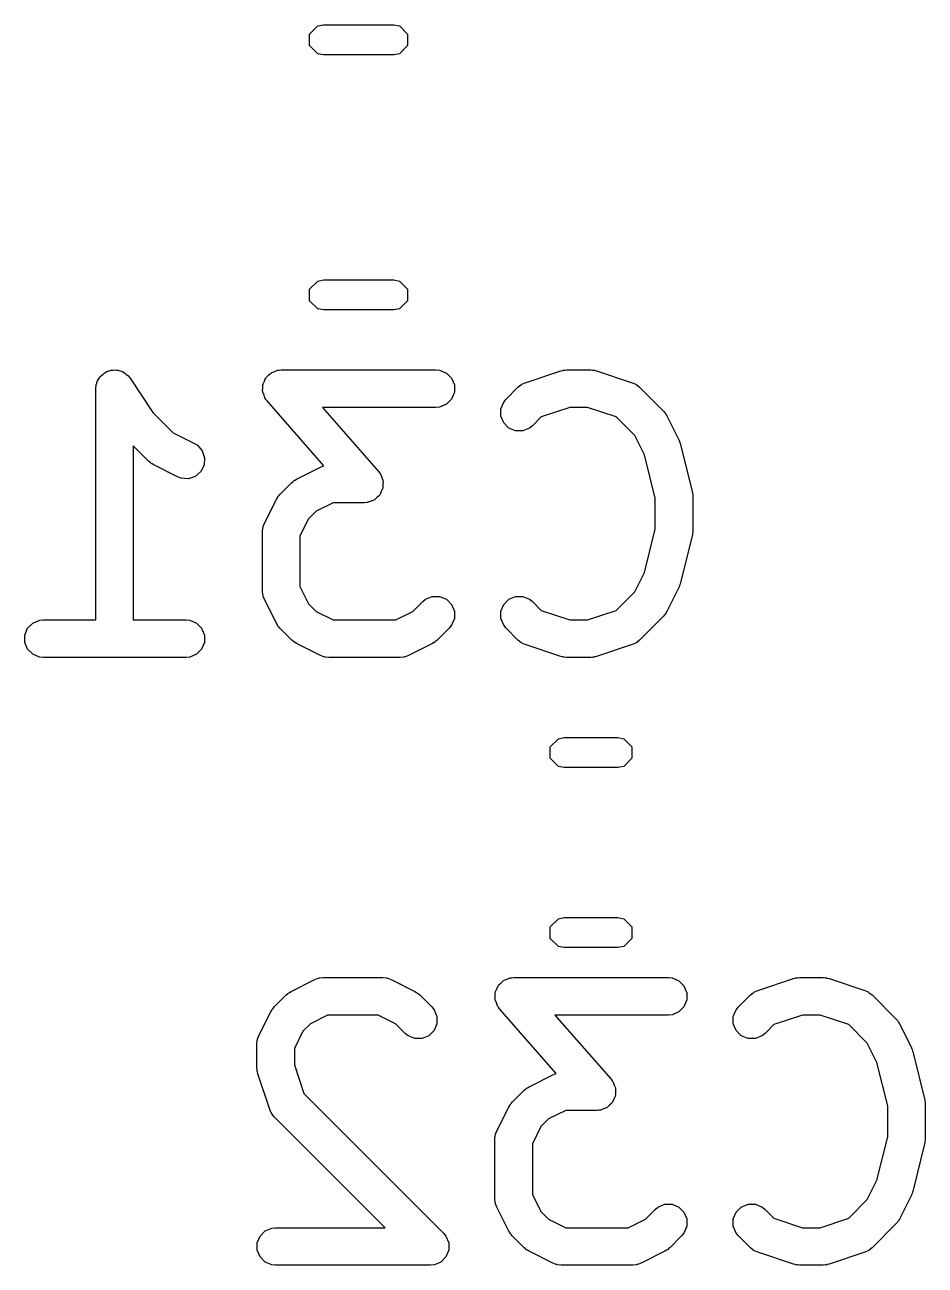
# Model space of a CAD drawing. Extents: x 3.99 to 8.09, y -5.39 to -1.7.
# Drawn here: x 7.0596 to 7.2015, y -2.3657 to -2.1705 of the extents above; entities that cross this region are included whole.
import ezdxf

# ---------------------------------------------------------------- set-up
doc = ezdxf.new("R2010")
doc.units = 0
doc.header["$MEASUREMENT"] = 0
doc.layers.add('BLACK', color=7, linetype='CONTINUOUS')

msp = doc.modelspace()

# ---------------------------------------------------------------- linework, layer by layer
at = {"layer": 'BLACK', "linetype": 'CONTINUOUS'}
for p, q in [((7.10449, -2.17193), (7.10577, -2.17065)), ((7.10577, -2.17065), (7.10667, -2.17047)), ((7.10667, -2.17047), (7.11774, -2.17047)), ((7.11774, -2.17047), (7.11864, -2.17065)), ((7.11864, -2.17065), (7.11992, -2.17193)), ((7.10449, -2.17374), (7.10449, -2.17193)), ((7.11992, -2.17193), (7.11992, -2.17374)), ((7.10577, -2.17502), (7.10449, -2.17374)), ((7.10667, -2.1752), (7.10577, -2.17502)), ((7.11774, -2.1752), (7.10667, -2.1752)), ((7.11864, -2.17502), (7.11774, -2.1752)), ((7.11992, -2.17374), (7.11864, -2.17502)), ((7.10449, -2.21209), (7.10577, -2.21081)), ((7.10449, -2.2139), (7.10449, -2.21209)), ((7.10577, -2.21081), (7.10667, -2.21063)), ((7.10667, -2.21063), (7.11774, -2.21063)), ((7.11774, -2.21063), (7.11864, -2.21081)), ((7.11864, -2.21081), (7.11992, -2.21209)), ((7.11992, -2.21209), (7.11992, -2.2139)), ((7.10577, -2.21517), (7.10449, -2.2139)), ((7.11992, -2.2139), (7.11864, -2.21517)), ((7.10667, -2.21535), (7.10577, -2.21517)), ((7.11774, -2.21535), (7.10667, -2.21535)), ((7.11864, -2.21517), (7.11774, -2.21535)), ((7.07132, -2.22611), (7.07152, -2.2259)), ((7.07152, -2.2259), (7.07169, -2.22566)), ((7.07169, -2.22566), (7.07193, -2.2255)), ((7.07193, -2.2255), (7.07213, -2.22529)), ((7.07213, -2.22529), (7.0724, -2.22518)), ((7.0724, -2.22518), (7.07264, -2.22502)), ((7.07264, -2.22502), (7.07293, -2.22496)), ((7.07293, -2.22496), (7.0732, -2.22485)), ((7.0732, -2.22485), (7.07349, -2.22485)), ((7.07349, -2.22485), (7.07378, -2.2248)), ((7.07378, -2.2248), (7.07406, -2.22485)), ((7.07406, -2.22485), (7.07435, -2.22485)), ((7.07435, -2.22485), (7.07462, -2.22496)), ((7.07462, -2.22496), (7.0749, -2.22502)), ((7.0749, -2.22502), (7.07515, -2.22518)), ((7.07515, -2.22518), (7.07541, -2.22529)), ((7.07541, -2.22529), (7.07562, -2.2255)), ((7.07562, -2.2255), (7.07586, -2.22566)), ((7.07586, -2.22566), (7.07623, -2.22611)), ((7.09756, -2.22611), (7.09763, -2.22604)), ((7.09763, -2.22604), (7.09768, -2.22595)), ((7.09768, -2.22595), (7.09804, -2.22563)), ((7.09804, -2.22563), (7.09838, -2.22529)), ((7.09838, -2.22529), (7.09847, -2.22526)), ((7.09847, -2.22526), (7.09855, -2.22519)), ((7.09855, -2.22519), (7.099, -2.22504)), ((7.099, -2.22504), (7.09944, -2.22485)), ((7.09944, -2.22485), (7.09958, -2.22484)), ((7.09958, -2.22484), (7.09964, -2.22482)), ((7.09964, -2.22482), (7.09971, -2.22483)), ((7.09971, -2.22483), (7.10002, -2.2248)), ((7.10002, -2.2248), (7.12439, -2.2248)), ((7.12439, -2.2248), (7.12497, -2.22485)), ((7.12497, -2.22485), (7.12603, -2.22529)), ((7.12603, -2.22529), (7.12685, -2.22611)), ((7.13846, -2.22682), (7.14408, -2.22495)), ((7.14408, -2.22495), (7.14436, -2.22488)), ((7.14436, -2.22488), (7.14444, -2.22485)), ((7.14444, -2.22485), (7.14454, -2.22484)), ((7.14454, -2.22484), (7.14464, -2.22482)), ((7.14464, -2.22482), (7.14472, -2.22482)), ((7.14472, -2.22482), (7.14501, -2.2248)), ((7.14501, -2.2248), (7.14876, -2.2248)), ((7.14876, -2.2248), (7.14905, -2.22482)), ((7.14905, -2.22482), (7.14913, -2.22482)), ((7.14913, -2.22482), (7.14923, -2.22484)), ((7.14923, -2.22484), (7.14934, -2.22485)), ((7.14934, -2.22485), (7.14941, -2.22488)), ((7.14941, -2.22488), (7.1497, -2.22495)), ((7.1497, -2.22495), (7.15532, -2.22682)), ((7.07082, -2.22774), (7.07088, -2.22717)), ((7.07082, -2.22775), (7.07082, -2.22774)), ((7.07082, -2.26417), (7.07082, -2.22775)), ((7.07082, -2.22775), (7.07082, -2.22775)), ((7.07082, -2.22775), (7.07082, -2.22775)), ((7.07088, -2.22717), (7.07099, -2.2269)), ((7.07099, -2.2269), (7.07105, -2.22662)), ((7.07105, -2.22662), (7.07121, -2.22638)), ((7.07121, -2.22638), (7.07132, -2.22611)), ((7.07623, -2.22611), (7.07623, -2.22611)), ((7.07623, -2.22611), (7.07623, -2.22611)), ((7.07623, -2.22611), (7.07623, -2.22611)), ((7.07623, -2.22611), (7.07982, -2.23149)), ((7.09709, -2.22813), (7.09712, -2.22765)), ((7.09712, -2.22717), (7.09716, -2.22708)), ((7.09712, -2.22765), (7.09712, -2.22717)), ((7.09716, -2.22708), (7.09717, -2.22698)), ((7.09717, -2.22698), (7.09738, -2.22655)), ((7.09738, -2.22655), (7.09756, -2.22611)), ((7.12685, -2.22611), (7.12729, -2.22717)), ((7.12729, -2.22717), (7.12729, -2.22832)), ((7.13543, -2.22941), (7.1373, -2.22754)), ((7.1373, -2.22754), (7.13775, -2.22717)), ((7.13775, -2.22717), (7.13785, -2.22713)), ((7.13785, -2.22713), (7.13793, -2.22706)), ((7.13793, -2.22706), (7.13846, -2.22682)), ((7.15532, -2.22682), (7.15585, -2.22706)), ((7.15585, -2.22706), (7.15593, -2.22713)), ((7.15593, -2.22713), (7.15603, -2.22717)), ((7.15603, -2.22717), (7.15647, -2.22754)), ((7.15647, -2.22754), (7.16022, -2.23129)), ((7.09712, -2.22823), (7.09709, -2.22813)), ((7.09712, -2.22832), (7.09712, -2.22823)), ((7.09731, -2.22877), (7.09712, -2.22832)), ((7.09746, -2.22922), (7.09731, -2.22877)), ((7.09754, -2.22934), (7.09746, -2.22922)), ((7.09756, -2.22939), (7.09754, -2.22934)), ((7.09762, -2.22944), (7.09756, -2.22939)), ((7.0978, -2.22969), (7.09762, -2.22944)), ((7.10673, -2.2399), (7.0978, -2.22969)), ((7.12685, -2.22939), (7.12603, -2.2302)), ((7.12729, -2.22832), (7.12685, -2.22939)), ((7.13462, -2.23092), (7.13506, -2.22986)), ((7.13506, -2.22986), (7.13543, -2.22941)), ((7.07982, -2.23149), (7.08302, -2.2347)), ((7.12439, -2.2307), (7.10653, -2.2307)), ((7.10653, -2.2307), (7.11536, -2.2408)), ((7.12497, -2.23064), (7.12439, -2.2307)), ((7.12603, -2.2302), (7.12497, -2.23064)), ((7.13462, -2.23207), (7.13462, -2.23092)), ((7.14549, -2.2307), (7.14098, -2.2322)), ((7.14828, -2.2307), (7.14549, -2.2307)), ((7.15279, -2.2322), (7.14828, -2.2307)), ((7.16022, -2.23129), (7.16041, -2.23151)), ((7.16041, -2.23151), (7.16047, -2.23156)), ((7.16047, -2.23156), (7.16052, -2.23165)), ((7.16052, -2.23165), (7.16059, -2.23173)), ((7.16059, -2.23173), (7.16062, -2.2318)), ((7.16062, -2.2318), (7.16078, -2.23205)), ((7.13506, -2.23314), (7.13462, -2.23207)), ((7.13587, -2.23395), (7.13506, -2.23314)), ((7.1396, -2.23359), (7.13915, -2.23395)), ((7.14098, -2.2322), (7.1396, -2.23359)), ((7.15571, -2.23512), (7.15279, -2.2322)), ((7.16078, -2.23205), (7.16265, -2.2358)), ((7.08302, -2.2347), (7.08634, -2.23636)), ((7.13694, -2.23439), (7.13587, -2.23395)), ((7.13809, -2.23439), (7.13694, -2.23439)), ((7.13915, -2.23395), (7.13809, -2.23439)), ((7.15723, -2.23815), (7.15571, -2.23512)), ((7.16265, -2.2358), (7.16267, -2.23584)), ((7.07918, -2.23921), (7.07672, -2.23675)), ((7.07672, -2.23675), (7.07672, -2.26417)), ((7.08634, -2.23636), (7.08683, -2.23666)), ((7.08683, -2.23666), (7.08759, -2.23754)), ((7.08759, -2.23754), (7.08795, -2.23863)), ((7.16267, -2.23584), (7.16268, -2.23586)), ((7.16268, -2.23586), (7.16277, -2.2361)), ((7.16277, -2.2361), (7.16286, -2.23634)), ((7.16286, -2.23634), (7.16286, -2.23636)), ((7.16286, -2.23636), (7.16288, -2.23641)), ((7.16288, -2.23641), (7.16475, -2.24391)), ((7.07941, -2.2394), (7.07918, -2.23921)), ((7.07946, -2.23946), (7.07941, -2.2394)), ((7.07955, -2.23951), (7.07946, -2.23946)), ((7.07963, -2.23958), (7.07955, -2.23951)), ((7.0797, -2.23961), (7.07963, -2.23958)), ((7.07995, -2.23976), (7.0797, -2.23961)), ((7.08795, -2.23863), (7.08787, -2.23978)), ((7.15893, -2.24499), (7.15723, -2.23815)), ((7.0837, -2.24164), (7.07995, -2.23976)), ((7.08424, -2.24185), (7.0837, -2.24164)), ((7.08648, -2.24156), (7.08539, -2.24193)), ((7.08735, -2.24081), (7.08648, -2.24156)), ((7.08787, -2.23978), (7.08735, -2.24081)), ((7.10245, -2.24198), (7.1062, -2.24011)), ((7.1062, -2.24011), (7.10673, -2.2399)), ((7.11536, -2.2408), (7.11554, -2.24105)), ((7.11554, -2.24105), (7.1156, -2.24111)), ((7.1156, -2.24111), (7.11562, -2.24116)), ((7.11562, -2.24116), (7.1157, -2.24127)), ((7.1157, -2.24127), (7.11585, -2.24173)), ((7.08539, -2.24193), (7.08424, -2.24185)), ((7.09981, -2.24441), (7.10168, -2.24253)), ((7.10168, -2.24253), (7.10191, -2.24235)), ((7.10191, -2.24235), (7.10196, -2.24229)), ((7.10196, -2.24229), (7.10205, -2.24223)), ((7.10205, -2.24223), (7.10213, -2.24217)), ((7.10213, -2.24217), (7.1022, -2.24214)), ((7.1022, -2.24214), (7.10245, -2.24198)), ((7.11599, -2.24351), (7.11578, -2.24394)), ((7.11585, -2.24173), (7.11604, -2.24217)), ((7.116, -2.24341), (7.11599, -2.24351)), ((7.11604, -2.24332), (7.116, -2.24341)), ((7.11604, -2.24217), (7.11604, -2.24227)), ((7.11604, -2.24227), (7.11607, -2.24236)), ((7.11607, -2.24236), (7.11604, -2.24284)), ((7.11604, -2.24284), (7.11604, -2.24332)), ((7.09738, -2.24893), (7.09925, -2.24518)), ((7.09925, -2.24518), (7.09941, -2.24493)), ((7.09941, -2.24493), (7.09944, -2.24486)), ((7.09944, -2.24486), (7.0995, -2.24477)), ((7.0995, -2.24477), (7.09956, -2.24469)), ((7.09956, -2.24469), (7.09962, -2.24463)), ((7.09962, -2.24463), (7.09981, -2.24441)), ((7.11416, -2.24546), (7.11372, -2.24564)), ((7.11462, -2.24531), (7.11416, -2.24546)), ((7.11469, -2.24524), (7.11462, -2.24531)), ((7.11478, -2.2452), (7.11469, -2.24524)), ((7.11512, -2.24486), (7.11478, -2.2452)), ((7.11548, -2.24455), (7.11512, -2.24486)), ((7.11553, -2.24446), (7.11548, -2.24455)), ((7.1156, -2.24439), (7.11553, -2.24446)), ((7.11578, -2.24394), (7.1156, -2.24439)), ((7.15893, -2.24988), (7.15893, -2.24499)), ((7.16475, -2.24391), (7.16477, -2.24401)), ((7.16477, -2.24401), (7.16478, -2.24405)), ((7.16478, -2.24405), (7.1648, -2.24426)), ((7.1648, -2.24426), (7.16484, -2.24448)), ((7.16484, -2.24448), (7.16483, -2.24452)), ((7.16483, -2.24452), (7.16484, -2.24462)), ((7.16484, -2.24462), (7.16484, -2.25025)), ((7.10552, -2.24705), (7.10432, -2.24825)), ((7.10821, -2.2457), (7.10552, -2.24705)), ((7.11314, -2.2457), (7.10821, -2.2457)), ((7.11345, -2.24567), (7.11314, -2.2457)), ((7.11352, -2.24567), (7.11345, -2.24567)), ((7.11358, -2.24566), (7.11352, -2.24567)), ((7.11372, -2.24564), (7.11358, -2.24566)), ((7.09716, -2.24957), (7.09717, -2.24947)), ((7.09717, -2.24947), (7.09738, -2.24893)), ((7.10432, -2.24825), (7.10297, -2.25094)), ((7.09707, -2.25025), (7.09712, -2.24967)), ((7.09707, -2.25962), (7.09707, -2.25025)), ((7.09712, -2.24967), (7.09716, -2.24957)), ((7.10297, -2.25094), (7.10297, -2.25892)), ((7.15723, -2.25671), (7.15893, -2.24988)), ((7.16475, -2.25096), (7.16288, -2.25846)), ((7.16477, -2.25086), (7.16475, -2.25096)), ((7.16478, -2.25082), (7.16477, -2.25086)), ((7.1648, -2.2506), (7.16478, -2.25082)), ((7.16484, -2.25039), (7.1648, -2.2506)), ((7.16484, -2.25025), (7.16483, -2.25035)), ((7.16483, -2.25035), (7.16484, -2.25039)), ((7.15571, -2.25975), (7.15723, -2.25671)), ((7.10297, -2.25892), (7.10432, -2.26162)), ((7.16265, -2.25907), (7.16078, -2.26282)), ((7.16267, -2.25902), (7.16265, -2.25907)), ((7.16268, -2.25901), (7.16267, -2.25902)), ((7.16277, -2.25876), (7.16268, -2.25901)), ((7.16286, -2.25852), (7.16277, -2.25876)), ((7.16288, -2.25846), (7.16286, -2.2585)), ((7.16286, -2.2585), (7.16286, -2.25852)), ((7.09712, -2.2602), (7.09707, -2.25962)), ((7.09716, -2.26029), (7.09712, -2.2602)), ((7.09717, -2.2604), (7.09716, -2.26029)), ((7.09738, -2.26094), (7.09717, -2.2604)), ((7.09925, -2.26469), (7.09738, -2.26094)), ((7.1223, -2.26128), (7.12275, -2.26091)), ((7.12275, -2.26091), (7.12381, -2.26047)), ((7.12381, -2.26047), (7.12497, -2.26047)), ((7.12497, -2.26047), (7.12603, -2.26091)), ((7.12603, -2.26091), (7.12685, -2.26173)), ((7.13506, -2.26173), (7.13587, -2.26091)), ((7.13587, -2.26091), (7.13694, -2.26047)), ((7.13694, -2.26047), (7.13809, -2.26047)), ((7.13809, -2.26047), (7.13915, -2.26091)), ((7.13915, -2.26091), (7.1396, -2.26128)), ((7.15279, -2.26266), (7.15571, -2.25975)), ((7.10432, -2.26162), (7.10552, -2.26282)), ((7.10552, -2.26282), (7.10821, -2.26417)), ((7.11807, -2.26417), (7.12077, -2.26282)), ((7.12077, -2.26282), (7.1223, -2.26128)), ((7.12685, -2.26173), (7.12729, -2.26279)), ((7.12729, -2.26279), (7.12729, -2.26395)), ((7.13462, -2.26279), (7.13506, -2.26173)), ((7.13462, -2.26395), (7.13462, -2.26279)), ((7.1396, -2.26128), (7.14098, -2.26266)), ((7.14098, -2.26266), (7.14549, -2.26417)), ((7.14828, -2.26417), (7.15279, -2.26266)), ((7.16059, -2.26313), (7.16052, -2.26322)), ((7.16062, -2.26306), (7.16059, -2.26313)), ((7.16078, -2.26282), (7.16062, -2.26306)), ((7.06007, -2.26548), (7.06088, -2.26466)), ((7.06088, -2.26466), (7.06195, -2.26422)), ((7.06195, -2.26422), (7.06252, -2.26417)), ((7.06252, -2.26417), (7.07082, -2.26417)), ((7.07672, -2.26417), (7.08502, -2.26417)), ((7.08502, -2.26417), (7.0856, -2.26422)), ((7.0856, -2.26422), (7.08666, -2.26466)), ((7.08666, -2.26466), (7.08748, -2.26548)), ((7.09941, -2.26494), (7.09925, -2.26469)), ((7.09944, -2.26501), (7.09941, -2.26494)), ((7.0995, -2.26509), (7.09944, -2.26501)), ((7.09956, -2.26518), (7.0995, -2.26509)), ((7.10821, -2.26417), (7.11807, -2.26417)), ((7.12685, -2.26501), (7.12648, -2.26546)), ((7.12729, -2.26395), (7.12685, -2.26501)), ((7.13506, -2.26501), (7.13462, -2.26395)), ((7.13543, -2.26546), (7.13506, -2.26501)), ((7.14549, -2.26417), (7.14828, -2.26417)), ((7.16022, -2.26358), (7.15647, -2.26733)), ((7.16041, -2.26336), (7.16022, -2.26358)), ((7.16047, -2.2633), (7.16041, -2.26336)), ((7.16052, -2.26322), (7.16047, -2.2633)), ((7.05963, -2.26654), (7.06007, -2.26548)), ((7.05963, -2.26769), (7.05963, -2.26654)), ((7.08748, -2.26548), (7.08792, -2.26654)), ((7.08792, -2.26654), (7.08792, -2.26769)), ((7.09962, -2.26523), (7.09956, -2.26518)), ((7.09981, -2.26546), (7.09962, -2.26523)), ((7.10168, -2.26733), (7.09981, -2.26546)), ((7.12648, -2.26546), (7.1246, -2.26733)), ((7.1373, -2.26733), (7.13543, -2.26546)), ((7.06007, -2.26876), (7.05963, -2.26769)), ((7.06088, -2.26957), (7.06007, -2.26876)), ((7.08748, -2.26876), (7.08666, -2.26957)), ((7.08792, -2.26769), (7.08748, -2.26876)), ((7.10191, -2.26752), (7.10168, -2.26733)), ((7.10196, -2.26758), (7.10191, -2.26752)), ((7.10205, -2.26763), (7.10196, -2.26758)), ((7.10213, -2.2677), (7.10205, -2.26763)), ((7.1022, -2.26773), (7.10213, -2.2677)), ((7.10245, -2.26789), (7.1022, -2.26773)), ((7.1062, -2.26976), (7.10245, -2.26789)), ((7.12384, -2.26789), (7.12009, -2.26976)), ((7.12408, -2.26773), (7.12384, -2.26789)), ((7.12416, -2.2677), (7.12408, -2.26773)), ((7.12424, -2.26763), (7.12416, -2.2677)), ((7.12433, -2.26758), (7.12424, -2.26763)), ((7.12438, -2.26752), (7.12433, -2.26758)), ((7.1246, -2.26733), (7.12438, -2.26752)), ((7.13775, -2.2677), (7.1373, -2.26733)), ((7.13785, -2.26774), (7.13775, -2.2677)), ((7.13793, -2.26781), (7.13785, -2.26774)), ((7.13846, -2.26805), (7.13793, -2.26781)), ((7.14408, -2.26992), (7.13846, -2.26805)), ((7.15532, -2.26805), (7.1497, -2.26992)), ((7.15585, -2.26781), (7.15532, -2.26805)), ((7.15593, -2.26774), (7.15585, -2.26781)), ((7.15603, -2.2677), (7.15593, -2.26774)), ((7.15647, -2.26733), (7.15603, -2.2677)), ((7.06195, -2.27001), (7.06088, -2.26957)), ((7.06252, -2.27007), (7.06195, -2.27001)), ((7.08502, -2.27007), (7.06252, -2.27007)), ((7.0856, -2.27001), (7.08502, -2.27007)), ((7.08666, -2.26957), (7.0856, -2.27001)), ((7.10674, -2.26997), (7.1062, -2.26976)), ((7.10684, -2.26997), (7.10674, -2.26997)), ((7.10694, -2.27001), (7.10684, -2.26997)), ((7.10752, -2.27007), (7.10694, -2.27001)), ((7.11877, -2.27007), (7.10752, -2.27007)), ((7.11934, -2.27001), (7.11877, -2.27007)), ((7.11944, -2.26997), (7.11934, -2.27001)), ((7.11955, -2.26997), (7.11944, -2.26997)), ((7.12009, -2.26976), (7.11955, -2.26997)), ((7.14436, -2.26999), (7.14408, -2.26992)), ((7.14444, -2.27001), (7.14436, -2.26999)), ((7.14454, -2.27003), (7.14444, -2.27001)), ((7.14464, -2.27005), (7.14454, -2.27003)), ((7.14472, -2.27004), (7.14464, -2.27005)), ((7.14501, -2.27007), (7.14472, -2.27004)), ((7.14876, -2.27007), (7.14501, -2.27007)), ((7.14905, -2.27004), (7.14876, -2.27007)), ((7.14913, -2.27005), (7.14905, -2.27004)), ((7.14923, -2.27003), (7.14913, -2.27005)), ((7.14934, -2.27001), (7.14923, -2.27003)), ((7.14941, -2.26999), (7.14934, -2.27001)), ((7.1497, -2.26992), (7.14941, -2.26999)), ((7.14367, -2.28286), (7.14457, -2.28268)), ((7.14457, -2.28268), (7.15306, -2.28268)), ((7.15306, -2.28268), (7.15397, -2.28286)), ((7.14239, -2.28414), (7.14367, -2.28286)), ((7.14239, -2.28594), (7.14239, -2.28414)), ((7.15397, -2.28286), (7.15525, -2.28414)), ((7.15525, -2.28414), (7.15525, -2.28594)), ((7.14367, -2.28722), (7.14239, -2.28594)), ((7.15525, -2.28594), (7.15397, -2.28722)), ((7.14457, -2.2874), (7.14367, -2.28722)), ((7.15306, -2.2874), (7.14457, -2.2874)), ((7.15397, -2.28722), (7.15306, -2.2874)), ((7.14239, -2.31248), (7.14367, -2.3112)), ((7.14367, -2.3112), (7.14457, -2.31102)), ((7.14457, -2.31102), (7.15306, -2.31102)), ((7.15306, -2.31102), (7.15397, -2.3112)), ((7.15397, -2.3112), (7.15525, -2.31248)), ((7.14239, -2.31429), (7.14239, -2.31248)), ((7.15525, -2.31248), (7.15525, -2.31429)), ((7.14367, -2.31557), (7.14239, -2.31429)), ((7.14457, -2.31575), (7.14367, -2.31557)), ((7.15306, -2.31575), (7.14457, -2.31575)), ((7.15397, -2.31557), (7.15306, -2.31575)), ((7.15525, -2.31429), (7.15397, -2.31557)), ((7.10157, -2.32265), (7.10532, -2.32078)), ((7.10532, -2.32078), (7.10586, -2.32057)), ((7.10586, -2.32057), (7.10596, -2.32056)), ((7.10596, -2.32056), (7.10606, -2.32052)), ((7.10606, -2.32052), (7.10664, -2.32047)), ((7.10664, -2.32047), (7.11601, -2.32047)), ((7.11601, -2.32047), (7.11659, -2.32052)), ((7.11659, -2.32052), (7.11668, -2.32056)), ((7.11668, -2.32056), (7.11679, -2.32057)), ((7.11679, -2.32057), (7.11733, -2.32078)), ((7.11733, -2.32078), (7.12108, -2.32265)), ((7.13418, -2.32178), (7.13425, -2.32171)), ((7.13425, -2.32171), (7.13429, -2.32162)), ((7.13429, -2.32162), (7.13465, -2.3213)), ((7.13465, -2.3213), (7.13499, -2.32096)), ((7.13499, -2.32096), (7.13508, -2.32092)), ((7.13508, -2.32092), (7.13516, -2.32086)), ((7.13516, -2.32086), (7.13561, -2.32071)), ((7.13561, -2.32071), (7.13606, -2.32052)), ((7.13606, -2.32052), (7.1362, -2.32051)), ((7.1362, -2.32051), (7.13625, -2.32049)), ((7.13625, -2.32049), (7.13633, -2.3205)), ((7.13633, -2.3205), (7.13663, -2.32047)), ((7.13663, -2.32047), (7.161, -2.32047)), ((7.161, -2.32047), (7.16158, -2.32052)), ((7.16158, -2.32052), (7.16265, -2.32096)), ((7.16265, -2.32096), (7.16346, -2.32178)), ((7.17507, -2.32249), (7.18069, -2.32062)), ((7.18069, -2.32062), (7.18098, -2.32055)), ((7.18098, -2.32055), (7.18105, -2.32052)), ((7.18105, -2.32052), (7.18116, -2.32051)), ((7.18116, -2.32051), (7.18126, -2.32049)), ((7.18126, -2.32049), (7.18134, -2.32049)), ((7.18134, -2.32049), (7.18163, -2.32047)), ((7.18163, -2.32047), (7.18538, -2.32047)), ((7.18538, -2.32047), (7.18567, -2.32049)), ((7.18567, -2.32049), (7.18575, -2.32049)), ((7.18575, -2.32049), (7.18585, -2.32051)), ((7.18585, -2.32051), (7.18595, -2.32052)), ((7.18595, -2.32052), (7.18602, -2.32055)), ((7.18602, -2.32055), (7.18631, -2.32062)), ((7.18631, -2.32062), (7.19193, -2.32249)), ((7.09892, -2.32508), (7.1008, -2.3232)), ((7.1008, -2.3232), (7.10103, -2.32302)), ((7.10103, -2.32302), (7.10108, -2.32296)), ((7.10108, -2.32296), (7.10117, -2.3229)), ((7.10117, -2.3229), (7.10125, -2.32284)), ((7.10125, -2.32284), (7.10132, -2.32281)), ((7.10132, -2.32281), (7.10157, -2.32265)), ((7.12108, -2.32265), (7.12133, -2.32281)), ((7.12133, -2.32281), (7.1214, -2.32284)), ((7.1214, -2.32284), (7.12148, -2.3229)), ((7.12148, -2.3229), (7.12157, -2.32296)), ((7.12157, -2.32296), (7.12162, -2.32302)), ((7.12162, -2.32302), (7.12185, -2.3232)), ((7.12185, -2.3232), (7.12372, -2.32508)), ((7.1337, -2.3238), (7.13374, -2.32332)), ((7.13374, -2.32284), (7.13377, -2.32275)), ((7.13374, -2.32332), (7.13374, -2.32284)), ((7.13377, -2.32275), (7.13378, -2.32265)), ((7.13378, -2.32265), (7.13399, -2.32222)), ((7.13399, -2.32222), (7.13418, -2.32178)), ((7.16346, -2.32178), (7.1639, -2.32284)), ((7.1639, -2.32284), (7.1639, -2.32399)), ((7.17204, -2.32508), (7.17392, -2.3232)), ((7.17392, -2.3232), (7.17436, -2.32284)), ((7.17436, -2.32284), (7.17446, -2.3228)), ((7.17446, -2.3228), (7.17454, -2.32273)), ((7.17454, -2.32273), (7.17507, -2.32249)), ((7.19193, -2.32249), (7.19246, -2.32273)), ((7.19246, -2.32273), (7.19254, -2.3228)), ((7.19254, -2.3228), (7.19264, -2.32284)), ((7.19264, -2.32284), (7.19309, -2.3232)), ((7.19309, -2.3232), (7.19684, -2.32695)), ((7.09837, -2.32585), (7.09853, -2.3256)), ((7.09853, -2.3256), (7.09856, -2.32553)), ((7.09856, -2.32553), (7.09862, -2.32545)), ((7.09862, -2.32545), (7.09868, -2.32536)), ((7.09868, -2.32536), (7.09874, -2.32531)), ((7.09874, -2.32531), (7.09892, -2.32508)), ((7.12372, -2.32508), (7.12409, -2.32553)), ((7.12409, -2.32553), (7.12453, -2.32659)), ((7.13374, -2.32389), (7.1337, -2.3238)), ((7.13374, -2.32399), (7.13374, -2.32389)), ((7.13392, -2.32444), (7.13374, -2.32399)), ((7.13407, -2.32489), (7.13392, -2.32444)), ((7.13416, -2.32501), (7.13407, -2.32489)), ((7.13418, -2.32506), (7.13416, -2.32501)), ((7.13423, -2.32511), (7.13418, -2.32506)), ((7.13441, -2.32536), (7.13423, -2.32511)), ((7.14334, -2.33557), (7.13441, -2.32536)), ((7.16346, -2.32506), (7.16265, -2.32587)), ((7.1639, -2.32399), (7.16346, -2.32506)), ((7.17123, -2.32659), (7.17167, -2.32553)), ((7.17167, -2.32553), (7.17204, -2.32508)), ((7.0965, -2.3296), (7.09837, -2.32585)), ((7.10733, -2.32637), (7.10464, -2.32772)), ((7.11531, -2.32637), (7.10733, -2.32637)), ((7.11801, -2.32772), (7.11531, -2.32637)), ((7.12453, -2.32659), (7.12453, -2.32774)), ((7.161, -2.32637), (7.14314, -2.32637)), ((7.14314, -2.32637), (7.15198, -2.33647)), ((7.16158, -2.32631), (7.161, -2.32637)), ((7.16265, -2.32587), (7.16158, -2.32631)), ((7.17123, -2.32774), (7.17123, -2.32659)), ((7.18211, -2.32637), (7.1776, -2.32787)), ((7.1849, -2.32637), (7.18211, -2.32637)), ((7.18941, -2.32787), (7.1849, -2.32637)), ((7.19684, -2.32695), (7.19702, -2.32718)), ((7.19702, -2.32718), (7.19708, -2.32723)), ((7.19708, -2.32723), (7.19714, -2.32732)), ((7.19714, -2.32732), (7.19721, -2.3274)), ((7.19721, -2.3274), (7.19724, -2.32747)), ((7.19724, -2.32747), (7.19739, -2.32772)), ((7.10344, -2.32892), (7.10209, -2.33161)), ((7.10464, -2.32772), (7.10344, -2.32892)), ((7.11955, -2.32926), (7.11801, -2.32772)), ((7.11999, -2.32962), (7.11955, -2.32926)), ((7.12409, -2.32881), (7.12328, -2.32962)), ((7.12453, -2.32774), (7.12409, -2.32881)), ((7.17167, -2.32881), (7.17123, -2.32774)), ((7.17249, -2.32962), (7.17167, -2.32881)), ((7.17622, -2.32926), (7.17577, -2.32962)), ((7.1776, -2.32787), (7.17622, -2.32926)), ((7.19232, -2.33079), (7.18941, -2.32787)), ((7.19739, -2.32772), (7.19927, -2.33147)), ((7.09618, -2.33092), (7.09624, -2.33034)), ((7.09618, -2.33467), (7.09618, -2.33092)), ((7.09624, -2.33034), (7.09628, -2.33024)), ((7.09628, -2.33024), (7.09629, -2.33014)), ((7.09629, -2.33014), (7.0965, -2.3296)), ((7.12106, -2.33006), (7.11999, -2.32962)), ((7.12221, -2.33006), (7.12106, -2.33006)), ((7.12328, -2.32962), (7.12221, -2.33006)), ((7.17355, -2.33006), (7.17249, -2.32962)), ((7.1747, -2.33006), (7.17355, -2.33006)), ((7.17577, -2.32962), (7.1747, -2.33006)), ((7.19384, -2.33382), (7.19232, -2.33079)), ((7.19927, -2.33147), (7.19928, -2.33151)), ((7.10209, -2.33161), (7.10209, -2.33419)), ((7.19928, -2.33151), (7.1993, -2.33153)), ((7.1993, -2.33153), (7.19938, -2.33177)), ((7.19938, -2.33177), (7.19947, -2.33201)), ((7.19947, -2.33201), (7.19947, -2.33203)), ((7.19947, -2.33203), (7.19949, -2.33208)), ((7.19949, -2.33208), (7.20136, -2.33957)), ((7.09621, -2.33496), (7.09618, -2.33467)), ((7.09621, -2.33504), (7.09621, -2.33496)), ((7.09623, -2.33514), (7.09621, -2.33504)), ((7.09624, -2.33524), (7.09623, -2.33514)), ((7.09627, -2.33531), (7.09624, -2.33524)), ((7.09634, -2.3356), (7.09627, -2.33531)), ((7.10209, -2.33419), (7.10359, -2.3387)), ((7.19555, -2.34065), (7.19384, -2.33382)), ((7.09821, -2.34122), (7.09634, -2.3356)), ((7.13906, -2.33765), (7.14281, -2.33578)), ((7.14281, -2.33578), (7.14334, -2.33557)), ((7.15198, -2.33647), (7.15216, -2.33672)), ((7.15216, -2.33672), (7.15221, -2.33678)), ((7.15221, -2.33678), (7.15223, -2.33683)), ((7.15223, -2.33683), (7.15232, -2.33694)), ((7.15232, -2.33694), (7.15247, -2.3374)), ((7.10359, -2.3387), (7.1256, -2.3607)), ((7.13642, -2.34008), (7.13829, -2.3382)), ((7.13829, -2.3382), (7.13852, -2.33802)), ((7.13852, -2.33802), (7.13857, -2.33796)), ((7.13857, -2.33796), (7.13866, -2.3379)), ((7.13866, -2.3379), (7.13874, -2.33784)), ((7.13874, -2.33784), (7.13881, -2.33781)), ((7.13881, -2.33781), (7.13906, -2.33765)), ((7.15261, -2.33918), (7.15239, -2.33961)), ((7.15247, -2.3374), (7.15265, -2.33784)), ((7.15265, -2.33899), (7.15261, -2.33908)), ((7.15261, -2.33908), (7.15261, -2.33918)), ((7.15265, -2.33784), (7.15265, -2.33794)), ((7.15265, -2.33794), (7.15268, -2.33803)), ((7.15268, -2.33803), (7.15265, -2.33851)), ((7.15265, -2.33851), (7.15265, -2.33899)), ((7.09845, -2.34175), (7.09821, -2.34122)), ((7.13399, -2.34459), (7.13587, -2.34085)), ((7.13587, -2.34085), (7.13602, -2.3406)), ((7.13602, -2.3406), (7.13605, -2.34053)), ((7.13605, -2.34053), (7.13612, -2.34044)), ((7.13612, -2.34044), (7.13617, -2.34036)), ((7.13617, -2.34036), (7.13623, -2.3403)), ((7.13623, -2.3403), (7.13642, -2.34008)), ((7.15078, -2.34113), (7.15033, -2.34131)), ((7.15123, -2.34097), (7.15078, -2.34113)), ((7.1513, -2.34091), (7.15123, -2.34097)), ((7.1514, -2.34087), (7.1513, -2.34091)), ((7.15174, -2.34053), (7.1514, -2.34087)), ((7.1521, -2.34022), (7.15174, -2.34053)), ((7.15214, -2.34013), (7.1521, -2.34022)), ((7.15221, -2.34006), (7.15214, -2.34013)), ((7.15239, -2.33961), (7.15221, -2.34006)), ((7.19555, -2.34555), (7.19555, -2.34065)), ((7.20136, -2.33957), (7.20138, -2.33967)), ((7.20138, -2.33967), (7.2014, -2.33971)), ((7.2014, -2.33971), (7.20142, -2.33993)), ((7.20142, -2.33993), (7.20145, -2.34015)), ((7.20145, -2.34015), (7.20144, -2.34019)), ((7.20144, -2.34019), (7.20145, -2.34029)), ((7.20145, -2.34029), (7.20145, -2.34592)), ((7.09852, -2.34183), (7.09845, -2.34175)), ((7.09856, -2.34193), (7.09852, -2.34183)), ((7.09892, -2.34238), (7.09856, -2.34193)), ((7.11638, -2.35984), (7.09892, -2.34238)), ((7.14213, -2.34272), (7.14093, -2.34391)), ((7.14483, -2.34137), (7.14213, -2.34272)), ((7.14976, -2.34137), (7.14483, -2.34137)), ((7.15006, -2.34134), (7.14976, -2.34137)), ((7.15014, -2.34134), (7.15006, -2.34134)), ((7.15019, -2.34133), (7.15014, -2.34134)), ((7.15033, -2.34131), (7.15019, -2.34133)), ((7.13378, -2.34514), (7.13399, -2.34459)), ((7.13378, -2.34524), (7.13378, -2.34514)), ((7.14093, -2.34391), (7.13959, -2.34661)), ((7.13368, -2.34592), (7.13374, -2.34534)), ((7.13368, -2.35529), (7.13368, -2.34592)), ((7.13374, -2.34534), (7.13378, -2.34524)), ((7.13959, -2.34661), (7.13959, -2.35459)), ((7.19384, -2.35238), (7.19555, -2.34555)), ((7.20136, -2.34663), (7.19949, -2.35413)), ((7.20138, -2.34653), (7.20136, -2.34663)), ((7.2014, -2.34649), (7.20138, -2.34653)), ((7.20142, -2.34627), (7.2014, -2.34649)), ((7.20145, -2.34606), (7.20142, -2.34627)), ((7.20145, -2.34592), (7.20144, -2.34602)), ((7.20144, -2.34602), (7.20145, -2.34606)), ((7.19232, -2.35541), (7.19384, -2.35238)), ((7.13959, -2.35459), (7.14093, -2.35729)), ((7.19927, -2.35473), (7.19739, -2.35848)), ((7.19928, -2.35469), (7.19927, -2.35473)), ((7.1993, -2.35468), (7.19928, -2.35469)), ((7.19938, -2.35443), (7.1993, -2.35468)), ((7.19947, -2.35419), (7.19938, -2.35443)), ((7.19949, -2.35413), (7.19947, -2.35417)), ((7.19947, -2.35417), (7.19947, -2.35419)), ((7.13374, -2.35587), (7.13368, -2.35529)), ((7.13378, -2.35596), (7.13374, -2.35587)), ((7.13378, -2.35607), (7.13378, -2.35596)), ((7.13399, -2.35661), (7.13378, -2.35607)), ((7.13587, -2.36036), (7.13399, -2.35661)), ((7.15892, -2.35695), (7.15936, -2.35658)), ((7.15936, -2.35658), (7.16043, -2.35614)), ((7.16043, -2.35614), (7.16158, -2.35614)), ((7.16158, -2.35614), (7.16265, -2.35658)), ((7.16265, -2.35658), (7.16346, -2.3574)), ((7.17167, -2.3574), (7.17249, -2.35658)), ((7.17249, -2.35658), (7.17355, -2.35614)), ((7.17355, -2.35614), (7.1747, -2.35614)), ((7.1747, -2.35614), (7.17577, -2.35658)), ((7.17577, -2.35658), (7.17622, -2.35695)), ((7.18941, -2.35833), (7.19232, -2.35541)), ((7.14093, -2.35729), (7.14213, -2.35849)), ((7.14213, -2.35849), (7.14483, -2.35984)), ((7.15468, -2.35984), (7.15738, -2.35849)), ((7.15738, -2.35849), (7.15892, -2.35695)), ((7.16346, -2.3574), (7.1639, -2.35846)), ((7.1639, -2.35846), (7.1639, -2.35961)), ((7.17123, -2.35846), (7.17167, -2.3574)), ((7.17123, -2.35961), (7.17123, -2.35846)), ((7.17622, -2.35695), (7.1776, -2.35833)), ((7.1776, -2.35833), (7.18211, -2.35984)), ((7.1849, -2.35984), (7.18941, -2.35833)), ((7.19721, -2.3588), (7.19714, -2.35889)), ((7.19724, -2.35873), (7.19721, -2.3588)), ((7.19739, -2.35848), (7.19724, -2.35873)), ((7.09668, -2.36115), (7.0975, -2.36033)), ((7.0975, -2.36033), (7.09856, -2.35989)), ((7.09856, -2.35989), (7.09914, -2.35984)), ((7.09914, -2.35984), (7.11638, -2.35984)), ((7.1256, -2.3607), (7.12596, -2.36115)), ((7.13602, -2.36061), (7.13587, -2.36036)), ((7.13605, -2.36068), (7.13602, -2.36061)), ((7.13612, -2.36076), (7.13605, -2.36068)), ((7.13617, -2.36085), (7.13612, -2.36076)), ((7.14483, -2.35984), (7.15468, -2.35984)), ((7.16346, -2.36068), (7.16309, -2.36113)), ((7.1639, -2.35961), (7.16346, -2.36068)), ((7.17167, -2.36068), (7.17123, -2.35961)), ((7.17204, -2.36113), (7.17167, -2.36068)), ((7.18211, -2.35984), (7.1849, -2.35984)), ((7.19684, -2.35925), (7.19309, -2.363)), ((7.19702, -2.35903), (7.19684, -2.35925)), ((7.19708, -2.35897), (7.19702, -2.35903)), ((7.19714, -2.35889), (7.19708, -2.35897)), ((7.09624, -2.36221), (7.09668, -2.36115)), ((7.09624, -2.36336), (7.09624, -2.36221)), ((7.12596, -2.36115), (7.12641, -2.36221)), ((7.12641, -2.36221), (7.12641, -2.36336)), ((7.13623, -2.3609), (7.13617, -2.36085)), ((7.13642, -2.36113), (7.13623, -2.3609)), ((7.13829, -2.363), (7.13642, -2.36113)), ((7.16309, -2.36113), (7.16122, -2.363)), ((7.17392, -2.363), (7.17204, -2.36113)), ((7.09668, -2.36443), (7.09624, -2.36336)), ((7.0975, -2.36524), (7.09668, -2.36443)), ((7.12596, -2.36443), (7.12515, -2.36524)), ((7.12641, -2.36336), (7.12596, -2.36443)), ((7.13852, -2.36319), (7.13829, -2.363)), ((7.13857, -2.36325), (7.13852, -2.36319)), ((7.13866, -2.3633), (7.13857, -2.36325)), ((7.13874, -2.36337), (7.13866, -2.3633)), ((7.13881, -2.3634), (7.13874, -2.36337)), ((7.13906, -2.36355), (7.13881, -2.3634)), ((7.14281, -2.36543), (7.13906, -2.36355)), ((7.16045, -2.36355), (7.1567, -2.36543)), ((7.1607, -2.3634), (7.16045, -2.36355)), ((7.16077, -2.36337), (7.1607, -2.3634)), ((7.16085, -2.3633), (7.16077, -2.36337)), ((7.16094, -2.36325), (7.16085, -2.3633)), ((7.16099, -2.36319), (7.16094, -2.36325)), ((7.16122, -2.363), (7.16099, -2.36319)), ((7.17436, -2.36337), (7.17392, -2.363)), ((7.17446, -2.36341), (7.17436, -2.36337)), ((7.17454, -2.36348), (7.17446, -2.36341)), ((7.17507, -2.36371), (7.17454, -2.36348)), ((7.18069, -2.36559), (7.17507, -2.36371)), ((7.19193, -2.36371), (7.18631, -2.36559)), ((7.19246, -2.36348), (7.19193, -2.36371)), ((7.19254, -2.36341), (7.19246, -2.36348)), ((7.19264, -2.36337), (7.19254, -2.36341)), ((7.19309, -2.363), (7.19264, -2.36337)), ((7.09856, -2.36568), (7.0975, -2.36524)), ((7.09914, -2.36574), (7.09856, -2.36568)), ((7.12351, -2.36574), (7.09914, -2.36574)), ((7.12409, -2.36568), (7.12351, -2.36574)), ((7.1244, -2.36556), (7.12409, -2.36568)), ((7.12515, -2.36524), (7.1244, -2.36556)), ((7.14335, -2.36564), (7.14281, -2.36543)), ((7.14346, -2.36564), (7.14335, -2.36564)), ((7.14356, -2.36568), (7.14346, -2.36564)), ((7.14413, -2.36574), (7.14356, -2.36568)), ((7.15538, -2.36574), (7.14413, -2.36574)), ((7.15596, -2.36568), (7.15538, -2.36574)), ((7.15605, -2.36564), (7.15596, -2.36568)), ((7.15616, -2.36564), (7.15605, -2.36564)), ((7.1567, -2.36543), (7.15616, -2.36564)), ((7.18098, -2.36565), (7.18069, -2.36559)), ((7.18105, -2.36568), (7.18098, -2.36565)), ((7.18116, -2.36569), (7.18105, -2.36568)), ((7.18126, -2.36572), (7.18116, -2.36569)), ((7.18134, -2.36571), (7.18126, -2.36572)), ((7.18163, -2.36574), (7.18134, -2.36571)), ((7.18538, -2.36574), (7.18163, -2.36574)), ((7.18567, -2.36571), (7.18538, -2.36574)), ((7.18575, -2.36572), (7.18567, -2.36571)), ((7.18585, -2.36569), (7.18575, -2.36572)), ((7.18595, -2.36568), (7.18585, -2.36569)), ((7.18602, -2.36565), (7.18595, -2.36568)), ((7.18631, -2.36559), (7.18602, -2.36565))]:
    msp.add_line(p, q, dxfattribs=at)

doc.saveas('drawing.dxf')
